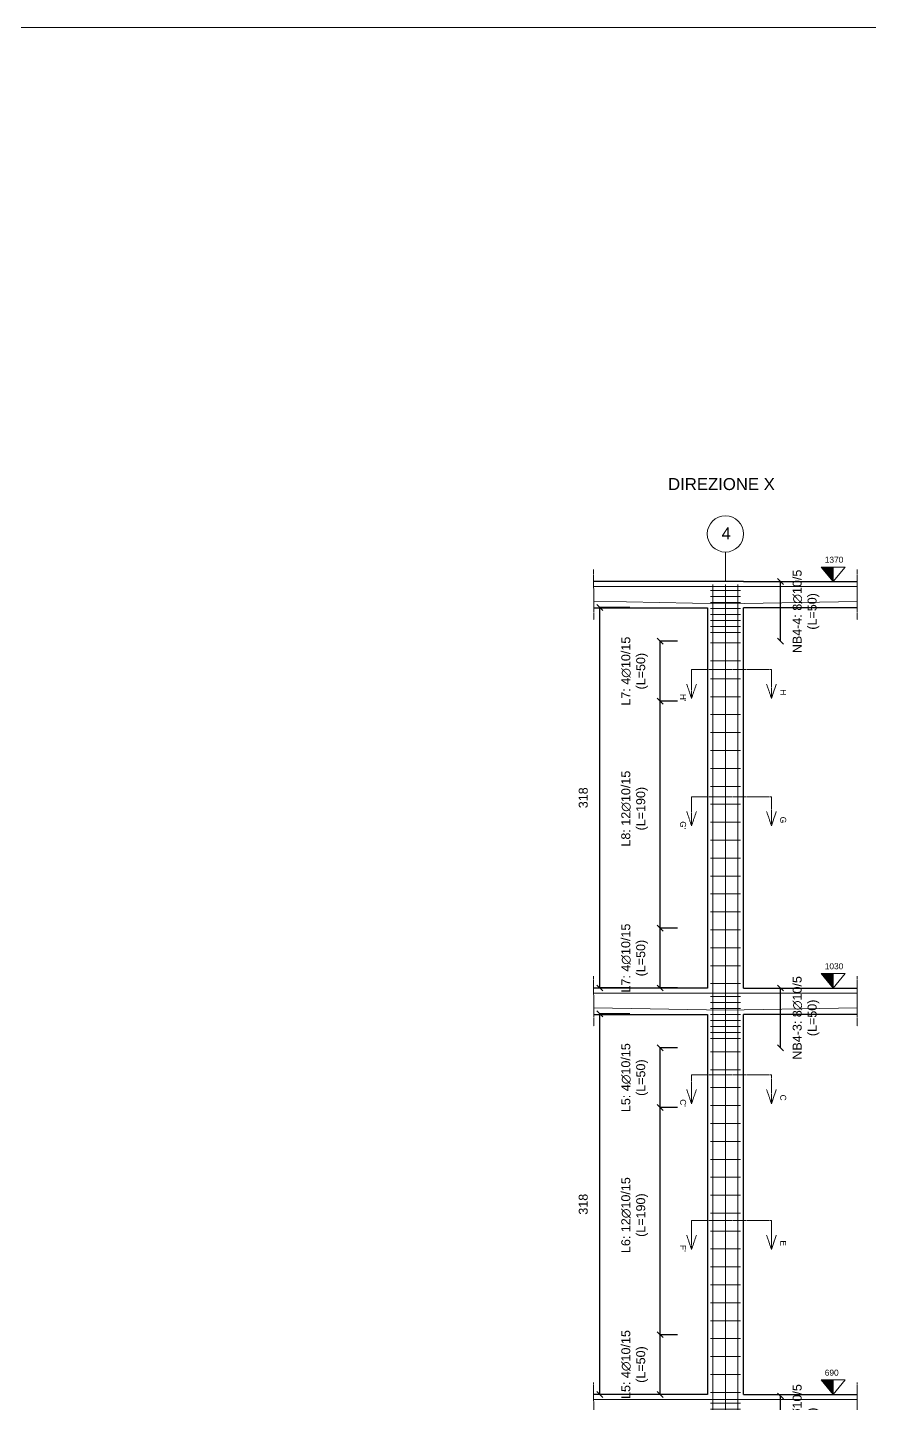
# Model space of a CAD drawing. Header units: millimetres. Extents: x -455371 to 117772, y -78417 to 116564.
# Drawn here: x -317308 to -310268, y 58713 to 70223 of the extents above; entities that cross this region are included whole.
import ezdxf

# ---------------------------------------------------------------- set-up
doc = ezdxf.new("R2010")
doc.units = ezdxf.units.MM
doc.linetypes.add('ACAD_ISO02W100', pattern=[15, 12, -3])
doc.layers.get('0').update_dxf_attribs({"color": 255})
for name, color, linetype, lineweight in [('armature', 5, 'Continuous', 18), ('Cls', 7, 'Continuous', 25), ('fili fissi', 210, 'Continuous', 18), ('quote', 5, 'Continuous', 15), ('Scritte', 7, 'Continuous', 15), ('staffe', 10, 'Continuous', 15), ('tratteggio 1 a 50', 230, 'ACAD_ISO02W100', 15)]:
    doc.layers.add(name, color=color, linetype=linetype, lineweight=lineweight)
doc.layers.add('RETINI', color=253, linetype='Continuous')
doc.styles.get("Standard").update_dxf_attribs({"font": 'arial.ttf'})
doc.dimstyles.new('scala1 a 50', dxfattribs={"dimtxt": 75, "dimasz": 50, "dimexe": 0.18, "dimexo": 250, "dimgap": 100, "dimtad": 2, "dimdec": 0, "dimlfac": 0.1, "dimzin": 0, "dimdsep": 46, "dimtxsty": 'Standard', "dimblk": 'OBLIQUE', "dimcen": -100, "dimadec": 0, "dimazin": 0, "dimtfac": 1, "dimtdec": 0, "dimtofl": 0, "dimtmove": 0, "dimatfit": 3, "dimfxl": 250, "dimfxlon": 1, "dimtolj": 1, "dimtzin": 0, "dimarcsym": 0})

# ---------------------------------------------------------------- blocks, each defined once
blk = doc.blocks.new('_Oblique')
at = {"color": 0, "linetype": 'ByBlock', "lineweight": -2}
blk.add_line((-0.5, -0.5), (0.5, 0.5), dxfattribs=at)
blk = doc.blocks.new('*D1666')
at = {"layer": 'Defpoints', "color": 0, "transparency": 16777216}
for p in [(-312522, 65372), (-311623, 65372), (-311623, 62189)]:
    blk.add_point(p, dxfattribs=at)
at = {"layer": 'quote', "color": 0, "lineweight": -2, "transparency": 16777216}
for p, q in [((-312272, 65372), (-312523, 65372)), ((-312522, 62189), (-312522, 65372)), ((-312272, 62189), (-312523, 62189))]:
    blk.add_line(p, q, dxfattribs=at)
at = {"layer": 'quote', "color": 0, "lineweight": -2, "transparency": 16777216, "xscale": 50, "yscale": 50, "zscale": 50}
for p, rotation in [((-312522, 65372), 90), ((-312522, 62189), 270)]:
    blk.add_blockref('_Oblique', p, dxfattribs=dict(at, rotation=rotation))
at = {"layer": 'quote', "color": 0, "transparency": 16777216, "insert": (-312661, 63780), "char_height": 75, "attachment_point": 5, "rotation": 90}
blk.add_mtext('\\A1;318', dxfattribs=at)
blk = doc.blocks.new('*D1667')
at = {"layer": 'Defpoints', "color": 0, "transparency": 16777216}
for p in [(-312522, 61972), (-311623, 61972), (-311623, 58789)]:
    blk.add_point(p, dxfattribs=at)
at = {"layer": 'quote', "color": 0, "lineweight": -2, "transparency": 16777216}
for p, q in [((-312272, 61972), (-312523, 61972)), ((-312522, 58789), (-312522, 61972)), ((-312272, 58789), (-312523, 58789))]:
    blk.add_line(p, q, dxfattribs=at)
at = {"layer": 'quote', "color": 0, "lineweight": -2, "transparency": 16777216, "xscale": 50, "yscale": 50, "zscale": 50}
for p, rotation in [((-312522, 61972), 90), ((-312522, 58789), 270)]:
    blk.add_blockref('_Oblique', p, dxfattribs=dict(at, rotation=rotation))
at = {"layer": 'quote', "color": 0, "transparency": 16777216, "insert": (-312661, 60380), "char_height": 75, "attachment_point": 5, "rotation": 90}
blk.add_mtext('\\A1;318', dxfattribs=at)
blk = doc.blocks.new('*D1711')
at = {"layer": 'Defpoints', "color": 0, "transparency": 16777216}
for p in [(-312019, 59289), (-311623, 59289), (-311623, 58789)]:
    blk.add_point(p, dxfattribs=at)
at = {"layer": 'quote', "color": 0, "lineweight": -2, "transparency": 16777216}
for p, q in [((-311873, 59289), (-312019, 59289)), ((-312019, 58789), (-312019, 59289)), ((-311873, 58789), (-312019, 58789))]:
    blk.add_line(p, q, dxfattribs=at)
at = {"layer": 'quote', "color": 0, "lineweight": -2, "transparency": 16777216, "xscale": 50, "yscale": 50, "zscale": 50}
for p, rotation in [((-312019, 59289), 90), ((-312019, 58789), 270)]:
    blk.add_blockref('_Oblique', p, dxfattribs=dict(at, rotation=rotation))
at = {"layer": 'quote', "color": 0, "transparency": 16777216, "insert": (-312232, 59039), "char_height": 75, "attachment_point": 5, "rotation": 90}
blk.add_mtext('\\A1;L5: {\\A0;4∅10/15} \\P(L=50)', dxfattribs=at)
blk = doc.blocks.new('*D1712')
at = {"layer": 'Defpoints', "color": 0, "transparency": 16777216}
for p in [(-312019, 61189), (-311623, 61189), (-311623, 59289)]:
    blk.add_point(p, dxfattribs=at)
at = {"layer": 'quote', "color": 0, "lineweight": -2, "transparency": 16777216}
for p, q in [((-311873, 61189), (-312019, 61189)), ((-312019, 59289), (-312019, 61189)), ((-311873, 59289), (-312019, 59289))]:
    blk.add_line(p, q, dxfattribs=at)
at = {"layer": 'quote', "color": 0, "lineweight": -2, "transparency": 16777216, "xscale": 50, "yscale": 50, "zscale": 50}
for p, rotation in [((-312019, 61189), 90), ((-312019, 59289), 270)]:
    blk.add_blockref('_Oblique', p, dxfattribs=dict(at, rotation=rotation))
at = {"layer": 'quote', "color": 0, "transparency": 16777216, "insert": (-312232, 60289), "char_height": 75, "attachment_point": 5, "rotation": 90}
blk.add_mtext('\\A1;L6: {\\A0;12∅10/15} \\P(L=190)', dxfattribs=at)
blk = doc.blocks.new('*D1713')
at = {"layer": 'Defpoints', "color": 0, "transparency": 16777216}
for p in [(-312019, 61689), (-311623, 61689), (-311623, 61189)]:
    blk.add_point(p, dxfattribs=at)
at = {"layer": 'quote', "color": 0, "lineweight": -2, "transparency": 16777216}
for p, q in [((-311873, 61689), (-312019, 61689)), ((-312019, 61189), (-312019, 61689)), ((-311873, 61189), (-312019, 61189))]:
    blk.add_line(p, q, dxfattribs=at)
at = {"layer": 'quote', "color": 0, "lineweight": -2, "transparency": 16777216, "xscale": 50, "yscale": 50, "zscale": 50}
for p, rotation in [((-312019, 61689), 90), ((-312019, 61189), 270)]:
    blk.add_blockref('_Oblique', p, dxfattribs=dict(at, rotation=rotation))
at = {"layer": 'quote', "color": 0, "transparency": 16777216, "insert": (-312232, 61439), "char_height": 75, "attachment_point": 5, "rotation": 90}
blk.add_mtext('\\A1;L5: {\\A0;4∅10/15} \\P(L=50)', dxfattribs=at)
blk = doc.blocks.new('*D1705')
at = {"layer": 'Defpoints', "color": 0, "transparency": 16777216}
for p in [(-312019, 62689), (-311623, 62689), (-311623, 62189)]:
    blk.add_point(p, dxfattribs=at)
at = {"layer": 'quote', "color": 0, "lineweight": -2, "transparency": 16777216}
for p, q in [((-311873, 62689), (-312019, 62689)), ((-312019, 62189), (-312019, 62689)), ((-311873, 62189), (-312019, 62189))]:
    blk.add_line(p, q, dxfattribs=at)
at = {"layer": 'quote', "color": 0, "lineweight": -2, "transparency": 16777216, "xscale": 50, "yscale": 50, "zscale": 50}
for p, rotation in [((-312019, 62689), 90), ((-312019, 62189), 270)]:
    blk.add_blockref('_Oblique', p, dxfattribs=dict(at, rotation=rotation))
at = {"layer": 'quote', "color": 0, "transparency": 16777216, "insert": (-312232, 62439), "char_height": 75, "attachment_point": 5, "rotation": 90}
blk.add_mtext('\\A1;L7: {\\A0;4∅10/15} \\P(L=50)', dxfattribs=at)
blk = doc.blocks.new('*D1706')
at = {"layer": 'Defpoints', "color": 0, "transparency": 16777216}
for p in [(-312019, 64589), (-311623, 64589), (-311623, 62689)]:
    blk.add_point(p, dxfattribs=at)
at = {"layer": 'quote', "color": 0, "lineweight": -2, "transparency": 16777216}
for p, q in [((-311873, 64589), (-312019, 64589)), ((-312019, 62689), (-312019, 64589)), ((-311873, 62689), (-312019, 62689))]:
    blk.add_line(p, q, dxfattribs=at)
at = {"layer": 'quote', "color": 0, "lineweight": -2, "transparency": 16777216, "xscale": 50, "yscale": 50, "zscale": 50}
for p, rotation in [((-312019, 64589), 90), ((-312019, 62689), 270)]:
    blk.add_blockref('_Oblique', p, dxfattribs=dict(at, rotation=rotation))
at = {"layer": 'quote', "color": 0, "transparency": 16777216, "insert": (-312232, 63689), "char_height": 75, "attachment_point": 5, "rotation": 90}
blk.add_mtext('\\A1;L8: {\\A0;12∅10/15} \\P(L=190)', dxfattribs=at)
blk = doc.blocks.new('*D1707')
at = {"layer": 'Defpoints', "color": 0, "transparency": 16777216}
for p in [(-312019, 65089), (-311623, 65089), (-311623, 64589)]:
    blk.add_point(p, dxfattribs=at)
at = {"layer": 'quote', "color": 0, "lineweight": -2, "transparency": 16777216}
for p, q in [((-311873, 65089), (-312019, 65089)), ((-312019, 64589), (-312019, 65089)), ((-311873, 64589), (-312019, 64589))]:
    blk.add_line(p, q, dxfattribs=at)
at = {"layer": 'quote', "color": 0, "lineweight": -2, "transparency": 16777216, "xscale": 50, "yscale": 50, "zscale": 50}
for p, rotation in [((-312019, 65089), 90), ((-312019, 64589), 270)]:
    blk.add_blockref('_Oblique', p, dxfattribs=dict(at, rotation=rotation))
at = {"layer": 'quote', "color": 0, "transparency": 16777216, "insert": (-312232, 64839), "char_height": 75, "attachment_point": 5, "rotation": 90}
blk.add_mtext('\\A1;L7: {\\A0;4∅10/15} \\P(L=50)', dxfattribs=at)
blk = doc.blocks.new('*U3104')
at = {"layer": 'staffe'}
blk.add_lwpolyline([(-125, 0), (125, 0)], dxfattribs=at)
blk = doc.blocks.new('*U3105')
at = {"layer": 'staffe', "color": 0, "linetype": 'ByBlock', "lineweight": -2, "transparency": 16777216}
for p in [(0, 350), (0, 300), (0, 250), (0, 200), (0, 150), (0, 100), (0, 50), (0, 0)]:
    blk.add_blockref('*U3104', p, dxfattribs=at)
blk = doc.blocks.new('*U3092')
at = {"layer": 'staffe'}
blk.add_lwpolyline([(-125, 0), (125, 0)], dxfattribs=at)
blk = doc.blocks.new('*U3093')
at = {"layer": 'staffe', "color": 0, "linetype": 'ByBlock', "lineweight": -2, "transparency": 16777216}
for p in [(0, 350), (0, 300), (0, 250), (0, 200), (0, 150), (0, 100), (0, 50), (0, 0)]:
    blk.add_blockref('*U3092', p, dxfattribs=at)
blk = doc.blocks.new('*U3094')
at = {"layer": 'staffe'}
blk.add_lwpolyline([(-125, 0), (125, 0)], dxfattribs=at)
blk = doc.blocks.new('*U3095')
at = {"layer": 'staffe', "color": 0, "linetype": 'ByBlock', "lineweight": -2, "transparency": 16777216}
for p in [(0, 350), (0, 300), (0, 250), (0, 200), (0, 150), (0, 100), (0, 50), (0, 0)]:
    blk.add_blockref('*U3094', p, dxfattribs=at)
blk = doc.blocks.new('*U3100')
at = {"layer": 'staffe'}
blk.add_lwpolyline([(-125, 0), (125, 0)], dxfattribs=at)
blk = doc.blocks.new('*U3101')
at = {"layer": 'staffe', "color": 0, "linetype": 'ByBlock', "lineweight": -2, "transparency": 16777216}
for p in [(0, 2850), (0, 2700), (0, 2550), (0, 2400), (0, 2250), (0, 2100), (0, 1950), (0, 1800), (0, 1650), (0, 1500), (0, 1350), (0, 1200), (0, 1050), (0, 900), (0, 750), (0, 600), (0, 450), (0, 300), (0, 150), (0, 0)]:
    blk.add_blockref('*U3100', p, dxfattribs=at)
blk = doc.blocks.new('*U3102')
at = {"layer": 'staffe'}
blk.add_lwpolyline([(-125, 0), (125, 0)], dxfattribs=at)
blk = doc.blocks.new('*U3103')
at = {"layer": 'staffe', "color": 0, "linetype": 'ByBlock', "lineweight": -2, "transparency": 16777216}
for p in [(0, 2850), (0, 2700), (0, 2550), (0, 2400), (0, 2250), (0, 2100), (0, 1950), (0, 1800), (0, 1650), (0, 1500), (0, 1350), (0, 1200), (0, 1050), (0, 900), (0, 750), (0, 600), (0, 450), (0, 300), (0, 150), (0, 0)]:
    blk.add_blockref('*U3102', p, dxfattribs=at)
blk = doc.blocks.new('*D3143')
at = {"layer": 'Defpoints', "color": 0, "transparency": 16777216}
for p in [(-311201, 65589), (-311012, 65589), (-311201, 65089)]:
    blk.add_point(p, dxfattribs=at)
at = {"layer": 'quote', "color": 0, "lineweight": -2, "transparency": 16777216}
for p, q in [((-311012, 65589), (-311012, 65589)), ((-311012, 65089), (-311012, 65589)), ((-311012, 65089), (-311012, 65089))]:
    blk.add_line(p, q, dxfattribs=at)
at = {"layer": 'quote', "color": 0, "lineweight": -2, "transparency": 16777216, "xscale": 50, "yscale": 50, "zscale": 50}
for p, rotation in [((-311012, 65589), 90), ((-311012, 65089), 270)]:
    blk.add_blockref('_Oblique', p, dxfattribs=dict(at, rotation=rotation))
at = {"layer": 'quote', "color": 0, "transparency": 16777216, "insert": (-310799, 65339), "char_height": 75, "attachment_point": 5, "rotation": 90}
blk.add_mtext('\\A1;NB4-4: {\\A0;8∅10/5} \\P(L=50)', dxfattribs=at)
blk = doc.blocks.new('*D3144')
at = {"layer": 'Defpoints', "color": 0, "transparency": 16777216}
for p in [(-311201, 62189), (-311012, 62189), (-311201, 61689)]:
    blk.add_point(p, dxfattribs=at)
at = {"layer": 'quote', "color": 0, "lineweight": -2, "transparency": 16777216}
for p, q in [((-311012, 62189), (-311012, 62189)), ((-311012, 61689), (-311012, 62189)), ((-311012, 61689), (-311012, 61689))]:
    blk.add_line(p, q, dxfattribs=at)
at = {"layer": 'quote', "color": 0, "lineweight": -2, "transparency": 16777216, "xscale": 50, "yscale": 50, "zscale": 50}
for p, rotation in [((-311012, 62189), 90), ((-311012, 61689), 270)]:
    blk.add_blockref('_Oblique', p, dxfattribs=dict(at, rotation=rotation))
at = {"layer": 'quote', "color": 0, "transparency": 16777216, "insert": (-310799, 61939), "char_height": 75, "attachment_point": 5, "rotation": 90}
blk.add_mtext('\\A1;NB4-3: {\\A0;8∅10/5} \\P(L=50)', dxfattribs=at)
blk = doc.blocks.new('*D3145')
at = {"layer": 'Defpoints', "color": 0, "transparency": 16777216}
for p in [(-311201, 58776), (-311012, 58776), (-311201, 58276)]:
    blk.add_point(p, dxfattribs=at)
at = {"layer": 'quote', "color": 0, "lineweight": -2, "transparency": 16777216}
for p, q in [((-311012, 58776), (-311012, 58776)), ((-311012, 58276), (-311012, 58776)), ((-311012, 58276), (-311012, 58276))]:
    blk.add_line(p, q, dxfattribs=at)
at = {"layer": 'quote', "color": 0, "lineweight": -2, "transparency": 16777216, "xscale": 50, "yscale": 50, "zscale": 50}
for p, rotation in [((-311012, 58776), 90), ((-311012, 58276), 270)]:
    blk.add_blockref('_Oblique', p, dxfattribs=dict(at, rotation=rotation))
at = {"layer": 'quote', "color": 0, "transparency": 16777216, "insert": (-310799, 58526), "char_height": 75, "attachment_point": 5, "rotation": 90}
blk.add_mtext('\\A1;NB4-2: {\\A0;8∅10/5} \\P(L=50)', dxfattribs=at)

msp = doc.modelspace()

# ---------------------------------------------------------------- hatches: boundary and pattern name
at = {"layer": 'RETINI'}
h = msp.add_hatch(color=256, dxfattribs=at)
h.dxf.hatch_style = 1
h.paths.add_polyline_path([(-310671.4, 65709.9), (-310571.4, 65588.5), (-310571.4, 65709.9)])
h = msp.add_hatch(color=256, dxfattribs=at)
h.dxf.hatch_style = 1
h.paths.add_polyline_path([(-310671.4, 62309.9), (-310571.4, 62188.5), (-310571.4, 62309.9)])
h = msp.add_hatch(color=256, dxfattribs=at)
h.dxf.hatch_style = 1
h.paths.add_polyline_path([(-310671.4, 58909.9), (-310571.4, 58788.5), (-310571.4, 58909.9)])

# ---------------------------------------------------------------- linework, layer by layer
at = {"layer": 'armature'}
for points in [[(-310370.8, 65546.5), (-310370.8, 65546.5), (-310370.8, 65546.5), (-312574.2, 65546.5)], [(-311576.7, 50755.5), (-311577.7, 65563.5)], [(-311471.7, 50755.5), (-311472.7, 65563.5)], [(-311366.7, 50755.5), (-311367.7, 65563.5)], [(-311472.7, 65402.7), (-311472.7, 65402.7), (-311472.7, 65402.7), (-312574.2, 65423.5)], [(-311472.5, 65402.7), (-310370.8, 65423.2)], [(-310370.8, 62146.5), (-310370.8, 62146.5), (-310370.8, 62146.5), (-312574.2, 62146.5)], [(-311472.7, 62002.7), (-311472.7, 62002.7), (-311472.7, 62002.7), (-312574.2, 62023.5)], [(-311472.5, 62002.7), (-310370.8, 62023.2)], [(-310370.8, 58746.5), (-310370.8, 58746.5), (-310370.8, 58746.5), (-312574.2, 58746.5)]]:
    msp.add_lwpolyline(points, dxfattribs=at)
at = {"layer": 'Cls'}
for points in [[(-311322.7, 65588.5), (-311622.7, 65588.5), (-312574.6, 65588.5)], [(-311322.7, 65588.5), (-310370.8, 65588.5)], [(-312574.6, 65368.5), (-311622.7, 65368.5), (-311622.7, 62188.5), (-312574.6, 62188.5)], [(-312574.6, 65368.5), (-311622.7, 65368.5)], [(-310370.8, 65368.5), (-311322.7, 65368.5)], [(-311322.7, 62188.5), (-311322.7, 65368.5)], [(-311322.7, 62188.5), (-310370.8, 62188.5)], [(-312574.6, 61968.5), (-311622.7, 61968.5), (-311622.7, 58788.5), (-312574.6, 58788.5)], [(-310370.8, 61968.5), (-311322.7, 61968.5)], [(-311322.7, 58788.5), (-311322.7, 61968.5)], [(-311322.7, 58788.5), (-310370.8, 58788.5)]]:
    msp.add_lwpolyline(points, dxfattribs=at)
at = {"layer": 'fili fissi'}
msp.add_lwpolyline([(-311472.7, 65588.5), (-311472.7, 65835.3)], dxfattribs=at)
msp.add_circle((-311472.7, 65986.9), 151.6, dxfattribs=at)
at = {"layer": 'quote'}
msp.add_lwpolyline([(-348520.9, 70223.3), (-296872.7, 70223.3), (-296872.7, 47890.5), (-348520.9, 47890.5)], close=True, dxfattribs=at)
for points in [[(-310571.4, 65588.5), (-310671.4, 65709.9), (-310471.4, 65709.9), (-310571.4, 65588.5)], [(-310571.4, 65588.5), (-310571.4, 65709.9)], [(-310571.4, 62188.5), (-310671.4, 62309.9), (-310471.4, 62309.9), (-310571.4, 62188.5)], [(-310571.4, 62188.5), (-310571.4, 62309.9)], [(-310571.4, 58788.5), (-310671.4, 58909.9), (-310471.4, 58909.9), (-310571.4, 58788.5)], [(-310571.4, 58788.5), (-310571.4, 58909.9)]]:
    msp.add_lwpolyline(points, dxfattribs=at)
at = {"layer": 'tratteggio 1 a 50'}
for points in [[(-312574.6, 65688.5), (-312573.3, 65268.5)], [(-310371.1, 65688.5), (-310369.8, 65268.5)], [(-311128.1, 64731), (-311128.1, 64731), (-311087.7, 64611.4), (-311087.7, 64853.3), (-311755.6, 64853.3), (-311755.6, 64611.4)], [(-311715.2, 64731), (-311715.2, 64731), (-311755.6, 64611.4), (-311796, 64731), (-311796, 64731)], [(-311128.1, 63665.4), (-311128.1, 63665.4), (-311087.7, 63545.8), (-311087.7, 63787.7), (-311755.6, 63787.7), (-311755.6, 63545.8)], [(-311715.2, 63665.4), (-311715.2, 63665.4), (-311755.6, 63545.8), (-311796, 63665.4), (-311796, 63665.4)], [(-312574.6, 62288.5), (-312573.3, 61868.5)], [(-310371.1, 62288.5), (-310369.8, 61868.5)], [(-311128.1, 61340.2), (-311128.1, 61340.2), (-311087.7, 61220.7), (-311087.7, 61462.5), (-311755.6, 61462.5), (-311755.6, 61220.7)], [(-311715.2, 61340.2), (-311715.2, 61340.2), (-311755.6, 61220.7), (-311796, 61340.2), (-311796, 61340.2)], [(-311128.1, 60121.2), (-311128.1, 60121.2), (-311087.7, 60001.7), (-311087.7, 60243.5), (-311755.6, 60243.5), (-311755.6, 60001.7)], [(-311715.2, 60121.2), (-311715.2, 60121.2), (-311755.6, 60001.7), (-311796, 60121.2), (-311796, 60121.2)], [(-312574.6, 58888.5), (-312573.3, 58468.5)], [(-310371.1, 58888.5), (-310369.8, 58468.5)]]:
    msp.add_lwpolyline(points, dxfattribs=at)
for points in [[(-311087.7, 64611.4), (-311047.3, 64731), (-311047.3, 64731), (-311047.3, 64731)], [(-311087.7, 63545.8), (-311047.3, 63665.4), (-311047.3, 63665.4), (-311047.3, 63665.4)], [(-311087.7, 61220.7), (-311047.3, 61340.2), (-311047.3, 61340.2), (-311047.3, 61340.2)], [(-311087.7, 60001.7), (-311047.3, 60121.2), (-311047.3, 60121.2), (-311047.3, 60121.2)]]:
    msp.add_lwpolyline(points, close=True, dxfattribs=at)

# ---------------------------------------------------------------- block references
at = {"layer": 'staffe'}
for name, p in [('*U3095', (-311472.7, 65163.2)), ('*U3103', (-311472.7, 62225.6)), ('*U3093', (-311472.7, 61767.2)), ('*U3101', (-311472.7, 58805.7)), ('*U3105', (-311472.7, 58367.2))]:
    msp.add_blockref(name, p, dxfattribs=at)

# ---------------------------------------------------------------- texts
at = {"layer": 'Scritte', "attachment_point": 1}
for s, width, heights, insert, char_height in [('DIREZIONE X', 1464.25, [0], (-311952, 66454.4), 100), ('4', 100, [92.1], (-311504.1, 66042.7), 100), ('1370', 147.198, [0], (-310642.1, 65796.1), 50), ('1030', 147.198, [0], (-310642.1, 62396.1), 50), ('690', 147.198, [0], (-310642.1, 58996.1), 50)]:
    msp.add_mtext_dynamic_manual_height_columns(s, width=width, gutter_width=12.5, heights=heights, dxfattribs=dict(at, insert=insert, char_height=char_height))
at = {"layer": 'Scritte', "char_height": 50, "attachment_point": 1, "rotation": 270}
for s, insert in [("H'", (-311801.3, 64649)), ('H', (-310964.7, 64687.5)), ("G'", (-311801.3, 63583.4)), ('G', (-310964.7, 63621.9)), ("C'", (-311801.3, 61258.3)), ('C', (-310964.7, 61296.8)), ("F'", (-311801.3, 60039.3)), ('E', (-310964.7, 60077.8))]:
    msp.add_mtext_dynamic_manual_height_columns(s, width=371.945, gutter_width=12.5, heights=[0], dxfattribs=dict(at, insert=insert))

# ---------------------------------------------------------------- dimensions: what is measured, and where the dimension line sits
at = {"layer": 'quote'}
for base, p1, p2, text, picture, middle in [((-311012.2, 65588.5), (-311201.2, 65088.5), (-311201.2, 65588.5), 'NB4-4: {\\A0;8∅10/5} \\P(L=<>)', '*D3143', (-311012.2, 65338.5)), ((-312018.6, 65088.5), (-311622.7, 64588.5), (-311622.7, 65088.5), 'L7: {\\A0;4∅10/15} \\P(L=<>)', '*D1707', (-312018.6, 64838.5)), ((-312018.6, 64588.5), (-311622.7, 62688.5), (-311622.7, 64588.5), 'L8: {\\A0;12∅10/15} \\P(L=<>)', '*D1706', (-312018.6, 63688.5)), ((-312018.6, 62688.5), (-311622.7, 62188.5), (-311622.7, 62688.5), 'L7: {\\A0;4∅10/15} \\P(L=<>)', '*D1705', (-312018.6, 62438.5)), ((-311012.2, 62188.5), (-311201.2, 61688.5), (-311201.2, 62188.5), 'NB4-3: {\\A0;8∅10/5} \\P(L=<>)', '*D3144', (-311012.2, 61938.5)), ((-312018.6, 61688.5), (-311622.7, 61188.5), (-311622.7, 61688.5), 'L5: {\\A0;4∅10/15} \\P(L=<>)', '*D1713', (-312018.6, 61438.5)), ((-312018.6, 61188.5), (-311622.7, 59288.5), (-311622.7, 61188.5), 'L6: {\\A0;12∅10/15} \\P(L=<>)', '*D1712', (-312018.6, 60288.5)), ((-312018.6, 59288.5), (-311622.7, 58788.5), (-311622.7, 59288.5), 'L5: {\\A0;4∅10/15} \\P(L=<>)', '*D1711', (-312018.6, 59038.5)), ((-311012.2, 58776.2), (-311201.2, 58276.2), (-311201.2, 58776.2), 'NB4-2: {\\A0;8∅10/5} \\P(L=<>)', '*D3145', (-311012.2, 58526.2))]:
    dim = msp.add_linear_dim(base=base, p1=p1, p2=p2, angle=90, text=text, dimstyle='scala1 a 50', dxfattribs=at)
    dim.commit()
    dim.dimension.update_dxf_attribs({"geometry": picture, "text_midpoint": middle, "dimtype": 161})
for base, p1, p2, picture, middle in [((-312522.4, 65372.2), (-311622.7, 62188.5), (-311622.7, 65372.2), '*D1666', (-312660.7, 63780.4)), ((-312522.4, 61972.2), (-311622.7, 58788.5), (-311622.7, 61972.2), '*D1667', (-312660.7, 60380.4))]:
    dim = msp.add_linear_dim(base=base, p1=p1, p2=p2, angle=90, dimstyle='scala1 a 50', dxfattribs=at)
    dim.commit()
    dim.dimension.update_dxf_attribs({"geometry": picture, "text_midpoint": middle})

doc.saveas('drawing.dxf')
